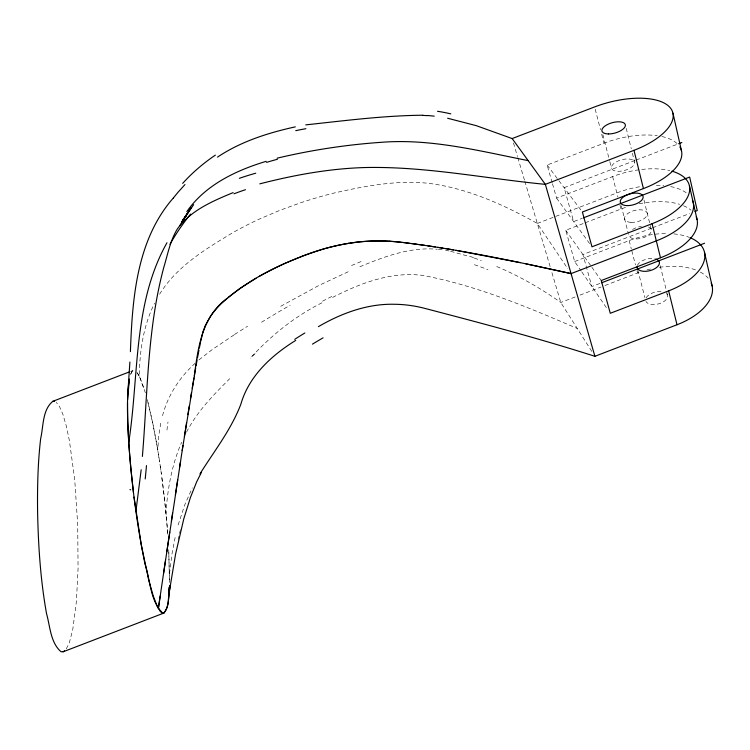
<?xml version="1.0" encoding="UTF-8"?>
<svg xmlns="http://www.w3.org/2000/svg" width="750" height="750" viewBox="0 0 750 750"><rect width="100%" height="100%" fill="white"/><g stroke="black" fill="none" stroke-linecap="round" stroke-linejoin="round"><path stroke-width="0.56" stroke-dasharray="3.75 2.81" d="M168.75 549.675L169.453 581.831M169.434 582.478L168.769 550.397M145.416 392.897L139.322 376.219C139.594 351.244 143.325 325.753 154.584 303.206M167.775 534.234A2577.825 562.875 56.3 0 0 165.975 513.263C167.513 489.009 171.825 464.616 181.65 442.266M169.509 573.619L172.106 553.209L175.575 535.191M160.734 423.178L158.7 436.097L157.753 450.272L153 424.312L147.375 399.881M178.125 525L184.678 505.041L192.3 487.819M162.534 415.669C167.831 395.466 179.588 377.288 195.056 363.366M130.472 374.691L132.328 371.034L133.603 370.303M130.744 373.772L132.197 371.175L133.828 370.275M186.506 432.197C197.072 411.553 213.469 394.875 229.744 378.694M159.6 294.197C176.85 266.1 206.147 248.681 233.737 232.125A181.641 87.591 -22.1 0 1 259.228 219.131L279.328 210.544L300.113 202.959A221.278 109.275 -22.2 0 1 334.744 192.872C365.1 186.019 396.422 180.019 427.65 183.234C466.762 187.875 503.241 204.488 537.328 223.444L567.825 268.781M66.281 648.9L69.262 642.975L72.722 629.775L76.388 601.716L78.066 568.847L77.719 524.925L74.719 479.634L69.375 440.456L66.178 425.55L62.878 414.347L59.634 406.809L56.325 402.403M251.662 356.681C272.137 334.603 295.959 315.562 323.081 302.259M198.919 359.925L212.259 349.556L234.778 334.416M240.225 330.9L247.622 326.212M280.706 306.3L319.041 285.375L350.738 270.572M332.597 297.422C360.262 283.172 391.209 271.359 422.869 275.438C476.456 285.487 527.428 307.031 577.266 328.491M359.822 266.766C384.272 256.594 410.391 246.769 437.353 249.262M552.169 182.662L547.144 165.019L603.994 143.203A59.728 27.703 -15 0 1 657.309 135.703M634.988 160.491L564.141 187.678L573.647 221.588L582.319 218.259M636.075 160.069L677.503 144.178M552.488 183.759L556.575 198.094L612.619 176.588A58.856 28.509 -14.7 0 1 669.834 170.606M130.828 371.353L132.994 370.528M537.328 223.444L616.847 192.928A58.434 28.894 -14.5 0 1 640.594 186.6M581.25 271.116L574.659 261.534L565.744 230.259L584.166 223.181M585.244 222.769L621.009 209.034A58.013 29.259 -14.3 0 1 625.697 207.356M651.497 228.178L582.891 254.522L591.863 286.528L600.534 283.2M652.584 227.766L689.606 213.544M574.659 261.534L629.175 240.6A57.197 29.953 -14 0 1 667.603 233.559M575.166 296.962L560.775 302.484C540.234 287.963 518.269 275.372 494.981 265.8M579.966 295.116L601.078 287.006M604.922 285.534L637.547 273A56.353 30.628 -13.6 0 1 640.266 272.006M438.394 249.356L443.531 249.975M445.566 250.294L449.081 250.95M450.581 251.269L469.716 256.594M474.253 258.075L481.341 260.531M136.875 372.309L140.287 378.272L144.553 389.991M547.144 165.019L558.197 179.766M558.891 180.684L582.384 212.016M556.575 198.094L591.281 245.85M565.744 230.259L591.206 266.297M591.881 267.253L601.266 280.528M581.916 272.081L607.65 309.45M591.797 351.403L560.775 302.484L550.781 268.8M137.438 372.984L139.322 376.219M513.459 142.941L517.481 156.525M517.819 157.65L524.475 180.103M524.812 181.228L550.453 267.684M147.347 399.834C158.409 443.897 164.128 489.15 167.794 534.375M602.841 134.616L609.525 160.509M609.816 161.634L611.559 168.384M621.225 205.838L628.35 233.475M637.809 270.113L644.916 297.656M595.209 109.228L600.506 129.731M601.678 134.241L603.994 143.203M612.619 176.588L617.897 196.969M619.978 205.031L621.009 209.034M629.175 240.6L631.284 248.794M631.819 250.828L635.475 264.984M637.031 271.003L637.547 273M626.213 128.334L631.256 148.706M632.381 153.244L634.622 162.3A11.934 5.531 -15 0 1 617.981 171.291A11.934 5.531 -15 0 1 616.5 161.775A11.934 5.531 -15 0 1 634.622 162.3M643.95 199.969L651.384 229.987M660.225 265.716L666.262 290.081M666.534 291.188L667.631 295.613M158.381 454.172L159.619 462.075M160.209 466.069L161.353 474.084M161.906 478.097L162.947 486.103A2479.35 545.128 56.5 0 1 165.975 513.253M166.969 430.078A419.962 150.947 56.9 0 1 168.009 421.931M234.488 334.509A232.303 27.919 -27.7 0 1 239.944 330.994M261.497 322.228A171.862 19.584 -28 0 1 290.166 305.212M351.534 265.519A188.7 54.15 -26.2 0 1 361.369 261.459M470.034 256.444A280.209 111.487 -3.3 0 1 474.572 257.925M474.375 264.713A390.366 180.394 -8.2 0 1 487.978 269.672M255.159 353.681A392.916 9.047 -43 0 1 250.209 358.106M322.603 301.144A173.259 63.253 -28.2 0 1 332.306 296.222M178.219 539.878A504.872 165.459 71 0 1 180.516 529.387M646.941 269.916A56.353 30.628 -13.6 0 1 652.003 268.659M659.4 267.3A56.353 30.628 -13.6 0 1 696.806 270.422M700.359 272.091A56.353 30.628 -13.6 0 1 708.178 278.203M673.837 233.897A57.197 29.953 -14 0 1 689.128 237.3M661.875 136.519A59.728 27.703 -15 0 1 677.653 144.113M639.084 203.784A58.013 29.259 -14.3 0 1 679.65 204.338M683.494 205.734A58.013 29.259 -14.3 0 1 691.003 210.15M656.362 185.325A58.434 28.894 -14.5 0 1 663.769 185.644M670.641 186.6A58.434 28.894 -14.5 0 1 686.691 193.125M666.525 293.597A11.269 6.122 -13.6 0 1 660.581 303.216A11.269 6.122 -13.6 0 1 645.994 301.491M646.163 297.825A11.269 6.122 -13.6 0 1 661.097 291.581M637.359 265.491A11.428 5.981 -14 0 1 654.816 258.788M648.469 226.997A11.597 5.841 -14.4 0 1 644.034 237.469A11.597 5.841 -14.4 0 1 628.772 234.562M632.541 229.566A11.597 5.841 -14.4 0 1 641.438 226.406M630.975 222.375A11.681 5.775 -14.5 0 0 647.288 213.469A11.681 5.775 -14.5 0 0 629.503 212.447A11.681 5.775 -14.5 0 0 630.975 222.375"/><path stroke-width="1.12" d="M127.528 402.628L127.725 421.378A778.603 107.297 72.6 0 0 128.747 442.275C131.569 483.225 136.762 524.044 145.059 564.253C150.384 580.087 150.15 601.284 162.872 613.228L163.894 613.059C170.287 605.672 167.634 593.962 170.222 585.188L169.462 590.803L175.594 554.034L183.806 518.775L190.378 497.634L196.622 481.959L201.309 472.575M127.584 399.816L129.347 379.069M169.303 587.288L168.431 599.466M169.294 587.025C168.141 595.556 169.941 606.516 163.594 613.172L161.934 612.919L160.181 611.325L157.134 606.141L153.112 595.603L148.697 580.003L141.197 544.462L134.025 497.053M130.406 351.647C132.347 298.369 136.603 239.906 173.362 197.953M129.9 362.034L127.903 392.025M142.387 456.45C147.666 393.281 147.216 328.959 163.819 267.3C167.719 254.362 170.213 240.516 177.413 228.872C190.706 210.375 212.794 201.019 233.138 192.619M141.188 469.753L135.909 511.275M133.453 492.384L131.006 469.931A773.456 106.847 72.6 0 1 128.756 442.275C139.106 375.909 132.863 303.234 166.978 242.747M129.244 379.556C126.263 400.322 127.687 421.406 128.747 442.266M160.191 596.109L158.353 608.541L165.506 560.334M163.547 573.488L182.972 445.528M166.791 551.728L169.725 532.144M171.366 521.259L172.575 513.225M175.35 494.934L177.675 479.747M179.569 467.4L180.319 462.544M182.175 450.6L195.703 367.856M184.369 436.613L186.525 422.991M187.866 414.656L189.281 405.919M190.425 398.934L191.475 392.559M192.178 388.359L193.931 378M194.288 375.956C198.103 347.091 202.041 316.762 227.006 298.397M196.059 365.85L197.137 359.878M197.494 357.9L198.975 350.062M199.35 348.122L200.512 342.328M200.719 341.372L202.819 332.288M202.959 331.809L205.369 325.416L210.244 316.744A89.119 43.659 -22.8 0 1 220.884 304.041C249.787 277.406 286.584 260.578 323.766 248.925A122.016 60.825 -22.1 0 1 346.481 243.722L354.675 242.484M179.953 225.356L191.184 207.628L182.466 220.922M199.969 473.888C214.238 451.05 231.234 429.572 240.881 404.137C248.916 376.041 271.556 355.331 295.706 340.416M183.15 219.872L186.966 214.069L182.213 221.409L193.631 204.656M181.772 221.991L185.775 216.047M186.844 211.613C205.341 184.931 235.959 170.438 266.184 161.325M184.95 184.566L178.191 192.084A231.994 181.528 -9.9 0 0 173.409 197.972M228.112 297.45L240.084 288.328L256.041 278.25M129.741 371.775L52.847 401.306C42.272 409.847 43.509 426.412 40.659 438.656C37.828 462.891 37.294 487.341 37.594 511.725C38.269 545.831 40.509 580.022 46.538 613.641C50.137 626.334 50.409 642.544 61.003 651.712L63.141 651.788L64.547 650.841M217.519 157.116C240.844 141.487 268.097 132.853 295.312 126.862M318.403 326.663C341.381 313.247 367.434 303.609 394.35 304.275C404.887 304.359 415.387 305.85 425.559 308.578C482.297 323.391 539.025 338.428 594.9 356.297L677.006 324.75A56.353 30.628 -13.6 0 0 711.234 283.144M447.628 118.247L476.184 125.634L512.156 138.562L594.619 106.931A60.684 26.784 -15.4 0 1 669.853 107.316A60.684 26.784 -15.4 0 1 633.984 150.328L545.344 184.35C485.287 178.556 425.447 166.181 364.884 167.541C329.363 168.581 294.15 175.022 259.809 183.853M678.591 143.756L681.863 142.5M679.875 146.925A59.728 27.703 -15 0 1 643.425 188.588L582.384 212.016L591.966 246.788L652.087 223.706A58.856 28.509 -14.7 0 0 671.934 171.169M583.406 217.847L689.663 177.056L697.238 210.619L695.053 211.453M350.559 243.066C368.906 240.234 387.628 240.3 405.994 242.85C461.569 249.862 516.413 261.562 571.069 273.609L656.316 240.872A58.434 28.894 -14.5 0 0 692.409 200.128M696.206 216.853A58.013 29.259 -14.3 0 1 660.487 257.784L601.266 280.528L610.284 313.284L668.644 290.869A57.197 29.953 -14 0 0 690.056 237.675M601.622 282.778L704.597 243.234M63.141 651.788L163.894 613.059M277.106 158.184C311.766 149.963 347.203 144.591 382.753 142.209C431.887 138.628 480.366 151.153 528.15 160.622M305.756 124.875C344.672 120.694 383.756 115.575 422.953 115.228M348.675 243.356L350.184 243.122M52.847 401.306L54.6 401.391M389.372 241.209L401.128 242.278M427.35 115.481L434.25 116.147M402.413 242.428L409.491 243.281M410.775 243.45L417.206 244.303M418.491 244.472L424.931 245.381M427.509 245.766L435.253 246.937M437.841 247.341L443.025 248.166M445.622 248.597L453.431 249.9M456.047 250.35L520.284 262.65M525.797 263.794L571.069 273.609M512.156 138.562L545.344 184.35L594.9 356.297M633.984 150.328L643.425 188.588M652.087 223.706L660.487 257.784M668.644 290.869L677.006 324.75M672.966 113.184L681.534 151.022M689.419 185.784L697.069 219.544M704.503 252.347L712.125 285.966M258.806 276.666A175.041 90.084 -22.2 0 1 270.15 270.572A192.656 100.2 -22.1 0 1 284.719 263.484L302.728 255.938A125.55 62.709 -22.1 0 1 348.703 243.3M354.722 242.391A148.425 74.953 -22.4 0 1 389.306 241.284M146.484 465.609A816.141 210.075 78.2 0 1 145.2 478.959M233.981 193.8A172.762 99.713 -13.1 0 1 245.466 189.703M239.344 178.322A192.028 128.803 -11.3 0 1 255.769 173.203M169.959 244.284A352.697 278.663 23.2 0 1 190.566 214.078M266.597 162.375A180.712 111.3 -14.5 0 1 277.416 159.272M130.659 489.778A619.031 19.425 89.9 0 1 129.994 489.506M182.653 183.384A175.181 134.822 -11.3 0 1 215.372 155.109M295.763 130.659A194.616 128.944 -16 0 1 305.916 128.691M422.859 115.406A279.666 155.053 -44.9 0 1 427.247 115.659M437.531 111.281A389.081 209.278 -43.4 0 1 450.797 113.878M294.713 339.347A164.072 70.266 -30.7 0 1 304.838 332.981M312.441 344.147A183.534 59.981 -31 0 1 323.053 337.847M655.697 259.022A11.428 5.981 -14 0 1 652.725 269.728A11.428 5.981 -14 0 1 637.078 266.766M608.438 133.95A12.131 5.353 -15.4 0 0 625.369 124.931A12.131 5.353 -15.4 0 0 607.041 124.744A12.131 5.353 -15.4 0 0 608.438 133.95M626.756 205.603A11.766 5.7 -14.7 0 0 643.125 196.631A11.766 5.7 -14.7 0 0 625.191 195.825A11.766 5.7 -14.7 0 0 626.756 205.603"/></g></svg>
